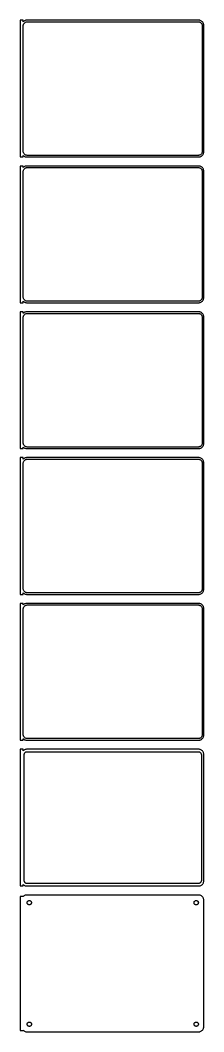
# Model space of a CAD drawing. Header units: metres. Extents: x -92 to 90, y 2093 to 4243.
# Drawn here: x -92 to 90, y 2093 to 3091 of the extents above; entities that cross this region are included whole.
import ezdxf

# ---------------------------------------------------------------- set-up
doc = ezdxf.new("R2010")
doc.units = ezdxf.units.M

msp = doc.modelspace()

# ---------------------------------------------------------------- linework, layer by layer
for p, q in [((-88.5, 3091.49), (-91.5, 3091.49)), ((-91.5, 3091.49), (-91.5, 2956.51)), ((-88.5, 3090.06), (-88.5, 3091.49)), ((-88.1871, 3090.35), (-88.5, 3090.06)), ((-88.4685, 3086.5), (-88.3743, 3086.99)), ((-88.3743, 3086.99), (-88.2191, 3087.47)), ((-88.2191, 3087.47), (-88.0052, 3087.93)), ((-87.6791, 3090.72), (-88.1871, 3090.35)), ((-88.0052, 3087.93), (-87.7361, 3088.35)), ((-87.7361, 3088.35), (-87.4159, 3088.74)), ((-87.1289, 3091.02), (-87.6791, 3090.72)), ((-87.4159, 3088.74), (-87.0497, 3089.08)), ((-86.5451, 3091.26), (-87.1289, 3091.02)), ((-87.0497, 3089.08), (-86.6433, 3089.38)), ((-86.6433, 3089.38), (-86.2031, 3089.62)), ((-85.9369, 3091.41), (-86.5451, 3091.26)), ((-86.2031, 3089.62), (-85.7361, 3089.8)), ((-85.3139, 3091.49), (-85.9369, 3091.41)), ((-85.7361, 3089.8), (-85.2495, 3089.93)), ((85.3139, 3091.49), (-85.3139, 3091.49)), ((-85.2495, 3089.93), (-84.7512, 3089.99)), ((-84.7512, 3089.99), (84.7512, 3089.99)), ((84.7512, 3089.99), (85.2495, 3089.93)), ((85.2495, 3089.93), (85.7361, 3089.8)), ((85.9369, 3091.41), (85.3139, 3091.49)), ((85.7361, 3089.8), (86.2031, 3089.62)), ((86.5451, 3091.26), (85.9369, 3091.41)), ((86.2031, 3089.62), (86.6433, 3089.38)), ((87.1289, 3091.02), (86.5451, 3091.26)), ((86.6433, 3089.38), (87.0497, 3089.08)), ((87.0497, 3089.08), (87.4159, 3088.74)), ((87.6791, 3090.72), (87.1289, 3091.02)), ((87.4159, 3088.74), (87.7361, 3088.35)), ((88.1871, 3090.35), (87.6791, 3090.72)), ((87.7361, 3088.35), (88.0052, 3087.93)), ((88.0052, 3087.93), (88.2191, 3087.47)), ((88.6448, 3089.92), (88.1871, 3090.35)), ((88.2191, 3087.47), (88.3743, 3086.99)), ((88.3743, 3086.99), (88.4685, 3086.5)), ((89.0451, 3089.44), (88.6448, 3089.92)), ((89.3815, 3088.91), (89.0451, 3089.44)), ((89.6489, 3088.34), (89.3815, 3088.91)), ((89.8429, 3087.74), (89.6489, 3088.34)), ((89.9606, 3087.13), (89.8429, 3087.74)), ((90, 3086.5), (89.9606, 3087.13)), ((-88.5, 3086), (-88.4685, 3086.5)), ((-88.5, 2962), (-88.5, 3086)), ((88.4685, 3086.5), (88.5, 3086)), ((88.5, 3086), (88.5, 2962)), ((90, 2961.5), (90, 3086.5)), ((-88.4685, 2961.5), (-88.5, 2962)), ((-88.5, 2957.94), (-88.1871, 2957.65)), ((-88.5, 2956.51), (-88.5, 2957.94)), ((-88.3743, 2961.01), (-88.4685, 2961.5)), ((-88.2191, 2960.53), (-88.3743, 2961.01)), ((-88.0052, 2960.07), (-88.2191, 2960.53)), ((-88.1871, 2957.65), (-87.6791, 2957.28)), ((-87.7361, 2959.65), (-88.0052, 2960.07)), ((-87.4159, 2959.26), (-87.7361, 2959.65)), ((-87.6791, 2957.28), (-87.1289, 2956.98)), ((-87.0497, 2958.92), (-87.4159, 2959.26)), ((-86.6433, 2958.62), (-87.0497, 2958.92)), ((-86.2031, 2958.38), (-86.6433, 2958.62)), ((-85.7361, 2958.2), (-86.2031, 2958.38)), ((-85.2495, 2958.07), (-85.7361, 2958.2)), ((-84.7512, 2958.01), (-85.2495, 2958.07)), ((84.7512, 2958.01), (-84.7512, 2958.01)), ((85.2495, 2958.07), (84.7512, 2958.01)), ((85.7361, 2958.2), (85.2495, 2958.07)), ((86.2031, 2958.38), (85.7361, 2958.2)), ((86.6433, 2958.62), (86.2031, 2958.38)), ((87.0497, 2958.92), (86.6433, 2958.62)), ((87.4159, 2959.26), (87.0497, 2958.92)), ((87.1289, 2956.98), (87.6791, 2957.28)), ((87.7361, 2959.65), (87.4159, 2959.26)), ((87.6791, 2957.28), (88.1871, 2957.65)), ((88.0052, 2960.07), (87.7361, 2959.65)), ((88.2191, 2960.53), (88.0052, 2960.07)), ((88.1871, 2957.65), (88.6448, 2958.08)), ((88.3743, 2961.01), (88.2191, 2960.53)), ((88.4685, 2961.5), (88.3743, 2961.01)), ((88.5, 2962), (88.4685, 2961.5)), ((88.6448, 2958.08), (89.0451, 2958.56)), ((89.0451, 2958.56), (89.3815, 2959.09)), ((89.3815, 2959.09), (89.6489, 2959.66)), ((89.6489, 2959.66), (89.8429, 2960.26)), ((89.8429, 2960.26), (89.9606, 2960.87)), ((89.9606, 2960.87), (90, 2961.5)), ((-91.5, 2956.51), (-88.5, 2956.51)), ((-88.5, 2947.49), (-91.5, 2947.49)), ((-91.5, 2947.49), (-91.5, 2812.51)), ((-88.5, 2946.06), (-88.5, 2947.49)), ((-87.1289, 2947.02), (-87.6791, 2946.72)), ((-87.1289, 2956.98), (-86.5451, 2956.74)), ((-86.5451, 2947.26), (-87.1289, 2947.02)), ((-86.5451, 2956.74), (-85.9369, 2956.59)), ((-85.9369, 2947.41), (-86.5451, 2947.26)), ((-85.9369, 2956.59), (-85.3139, 2956.51)), ((-85.3139, 2947.49), (-85.9369, 2947.41)), ((-85.3139, 2956.51), (85.3139, 2956.51)), ((85.3139, 2947.49), (-85.3139, 2947.49)), ((85.3139, 2956.51), (85.9369, 2956.59)), ((85.9369, 2947.41), (85.3139, 2947.49)), ((85.9369, 2956.59), (86.5451, 2956.74)), ((86.5451, 2947.26), (85.9369, 2947.41)), ((86.5451, 2956.74), (87.1289, 2956.98)), ((87.1289, 2947.02), (86.5451, 2947.26)), ((87.6791, 2946.72), (87.1289, 2947.02)), ((-88.1871, 2946.35), (-88.5, 2946.06)), ((-88.5, 2942), (-88.4685, 2942.5)), ((-88.5, 2818), (-88.5, 2942)), ((-88.4685, 2942.5), (-88.3743, 2942.99)), ((-88.3743, 2942.99), (-88.2191, 2943.47)), ((-88.2191, 2943.47), (-88.0052, 2943.93)), ((-87.6791, 2946.72), (-88.1871, 2946.35)), ((-88.0052, 2943.93), (-87.7361, 2944.35)), ((-87.7361, 2944.35), (-87.4159, 2944.74)), ((-87.4159, 2944.74), (-87.0497, 2945.08)), ((-87.0497, 2945.08), (-86.6433, 2945.38)), ((-86.6433, 2945.38), (-86.2031, 2945.62)), ((-86.2031, 2945.62), (-85.7361, 2945.8)), ((-85.7361, 2945.8), (-85.2495, 2945.93)), ((-85.2495, 2945.93), (-84.7512, 2945.99)), ((-84.7512, 2945.99), (84.7512, 2945.99)), ((84.7512, 2945.99), (85.2495, 2945.93)), ((85.2495, 2945.93), (85.7361, 2945.8)), ((85.7361, 2945.8), (86.2031, 2945.62)), ((86.2031, 2945.62), (86.6433, 2945.38)), ((86.6433, 2945.38), (87.0497, 2945.08)), ((87.0497, 2945.08), (87.4159, 2944.74)), ((87.4159, 2944.74), (87.7361, 2944.35)), ((88.1871, 2946.35), (87.6791, 2946.72)), ((87.7361, 2944.35), (88.0052, 2943.93)), ((88.0052, 2943.93), (88.2191, 2943.47)), ((88.6448, 2945.92), (88.1871, 2946.35)), ((88.2191, 2943.47), (88.3743, 2942.99)), ((88.3743, 2942.99), (88.4685, 2942.5)), ((88.4685, 2942.5), (88.5, 2942)), ((88.5, 2942), (88.5, 2818)), ((89.0451, 2945.44), (88.6448, 2945.92)), ((89.3815, 2944.91), (89.0451, 2945.44)), ((89.6489, 2944.34), (89.3815, 2944.91)), ((89.8429, 2943.74), (89.6489, 2944.34)), ((89.9606, 2943.13), (89.8429, 2943.74)), ((90, 2942.5), (89.9606, 2943.13)), ((90, 2817.5), (90, 2942.5)), ((-88.4685, 2817.5), (-88.5, 2818)), ((-88.3743, 2817.01), (-88.4685, 2817.5)), ((88.4685, 2817.5), (88.3743, 2817.01)), ((88.5, 2818), (88.4685, 2817.5)), ((89.9606, 2816.87), (90, 2817.5)), ((-91.5, 2812.51), (-88.5, 2812.51)), ((-88.5, 2813.94), (-88.1871, 2813.65)), ((-88.5, 2812.51), (-88.5, 2813.94)), ((-88.2191, 2816.53), (-88.3743, 2817.01)), ((-88.0052, 2816.07), (-88.2191, 2816.53)), ((-88.1871, 2813.65), (-87.6791, 2813.28)), ((-87.7361, 2815.65), (-88.0052, 2816.07)), ((-87.4159, 2815.26), (-87.7361, 2815.65)), ((-87.6791, 2813.28), (-87.1289, 2812.98)), ((-87.0497, 2814.92), (-87.4159, 2815.26)), ((-87.1289, 2812.98), (-86.5451, 2812.74)), ((-86.6433, 2814.62), (-87.0497, 2814.92)), ((-86.2031, 2814.38), (-86.6433, 2814.62)), ((-86.5451, 2812.74), (-85.9369, 2812.59)), ((-85.7361, 2814.2), (-86.2031, 2814.38)), ((-85.9369, 2812.59), (-85.3139, 2812.51)), ((-85.2495, 2814.07), (-85.7361, 2814.2)), ((-85.3139, 2812.51), (85.3139, 2812.51)), ((-84.7512, 2814.01), (-85.2495, 2814.07)), ((84.7512, 2814.01), (-84.7512, 2814.01)), ((85.2495, 2814.07), (84.7512, 2814.01)), ((85.7361, 2814.2), (85.2495, 2814.07)), ((85.3139, 2812.51), (85.9369, 2812.59)), ((86.2031, 2814.38), (85.7361, 2814.2)), ((85.9369, 2812.59), (86.5451, 2812.74)), ((86.6433, 2814.62), (86.2031, 2814.38)), ((86.5451, 2812.74), (87.1289, 2812.98)), ((87.0497, 2814.92), (86.6433, 2814.62)), ((87.4159, 2815.26), (87.0497, 2814.92)), ((87.1289, 2812.98), (87.6791, 2813.28)), ((87.7361, 2815.65), (87.4159, 2815.26)), ((87.6791, 2813.28), (88.1871, 2813.65)), ((88.0052, 2816.07), (87.7361, 2815.65)), ((88.2191, 2816.53), (88.0052, 2816.07)), ((88.1871, 2813.65), (88.6448, 2814.08)), ((88.3743, 2817.01), (88.2191, 2816.53)), ((88.6448, 2814.08), (89.0451, 2814.56)), ((89.0451, 2814.56), (89.3815, 2815.09)), ((89.3815, 2815.09), (89.6489, 2815.66)), ((89.6489, 2815.66), (89.8429, 2816.26)), ((89.8429, 2816.26), (89.9606, 2816.87)), ((-88.5, 2803.49), (-91.5, 2803.49)), ((-91.5, 2803.49), (-91.5, 2668.51)), ((-88.5, 2802.06), (-88.5, 2803.49)), ((-88.1871, 2802.35), (-88.5, 2802.06)), ((-88.5, 2798), (-88.4685, 2798.5)), ((-88.5, 2674), (-88.5, 2798)), ((-88.4685, 2798.5), (-88.3743, 2798.99)), ((-88.3743, 2798.99), (-88.2191, 2799.47)), ((-88.2191, 2799.47), (-88.0052, 2799.93)), ((-87.6791, 2802.72), (-88.1871, 2802.35)), ((-88.0052, 2799.93), (-87.7361, 2800.35)), ((-87.7361, 2800.35), (-87.4159, 2800.74)), ((-87.1289, 2803.02), (-87.6791, 2802.72)), ((-87.4159, 2800.74), (-87.0497, 2801.08)), ((-86.5451, 2803.26), (-87.1289, 2803.02)), ((-87.0497, 2801.08), (-86.6433, 2801.38)), ((-86.6433, 2801.38), (-86.2031, 2801.62)), ((-85.9369, 2803.41), (-86.5451, 2803.26)), ((-86.2031, 2801.62), (-85.7361, 2801.8)), ((-85.3139, 2803.49), (-85.9369, 2803.41)), ((-85.7361, 2801.8), (-85.2495, 2801.93)), ((85.3139, 2803.49), (-85.3139, 2803.49)), ((-85.2495, 2801.93), (-84.7512, 2801.99)), ((-84.7512, 2801.99), (84.7512, 2801.99)), ((84.7512, 2801.99), (85.2495, 2801.93)), ((85.2495, 2801.93), (85.7361, 2801.8)), ((85.9369, 2803.41), (85.3139, 2803.49)), ((85.7361, 2801.8), (86.2031, 2801.62)), ((86.5451, 2803.26), (85.9369, 2803.41)), ((86.2031, 2801.62), (86.6433, 2801.38)), ((87.1289, 2803.02), (86.5451, 2803.26)), ((86.6433, 2801.38), (87.0497, 2801.08)), ((87.0497, 2801.08), (87.4159, 2800.74)), ((87.6791, 2802.72), (87.1289, 2803.02)), ((87.4159, 2800.74), (87.7361, 2800.35)), ((88.1871, 2802.35), (87.6791, 2802.72)), ((87.7361, 2800.35), (88.0052, 2799.93)), ((88.0052, 2799.93), (88.2191, 2799.47)), ((88.6448, 2801.92), (88.1871, 2802.35)), ((88.2191, 2799.47), (88.3743, 2798.99)), ((88.3743, 2798.99), (88.4685, 2798.5)), ((88.4685, 2798.5), (88.5, 2798)), ((88.5, 2798), (88.5, 2674)), ((89.0451, 2801.44), (88.6448, 2801.92)), ((89.3815, 2800.91), (89.0451, 2801.44)), ((89.6489, 2800.34), (89.3815, 2800.91)), ((89.8429, 2799.74), (89.6489, 2800.34)), ((89.9606, 2799.13), (89.8429, 2799.74)), ((90, 2798.5), (89.9606, 2799.13)), ((90, 2673.5), (90, 2798.5)), ((-91.5, 2668.51), (-88.5, 2668.51)), ((-88.4685, 2673.5), (-88.5, 2674)), ((-88.5, 2669.94), (-88.1871, 2669.65)), ((-88.5, 2668.51), (-88.5, 2669.94)), ((-88.3743, 2673.01), (-88.4685, 2673.5)), ((-88.2191, 2672.53), (-88.3743, 2673.01)), ((-88.0052, 2672.07), (-88.2191, 2672.53)), ((-88.1871, 2669.65), (-87.6791, 2669.28)), ((-87.7361, 2671.65), (-88.0052, 2672.07)), ((-87.4159, 2671.26), (-87.7361, 2671.65)), ((-87.6791, 2669.28), (-87.1289, 2668.98)), ((-87.0497, 2670.92), (-87.4159, 2671.26)), ((-87.1289, 2668.98), (-86.5451, 2668.74)), ((-86.6433, 2670.62), (-87.0497, 2670.92)), ((-86.2031, 2670.38), (-86.6433, 2670.62)), ((-86.5451, 2668.74), (-85.9369, 2668.59)), ((-85.7361, 2670.2), (-86.2031, 2670.38)), ((-85.9369, 2668.59), (-85.3139, 2668.51)), ((-85.2495, 2670.07), (-85.7361, 2670.2)), ((-85.3139, 2668.51), (85.3139, 2668.51)), ((-84.7512, 2670.01), (-85.2495, 2670.07)), ((84.7512, 2670.01), (-84.7512, 2670.01)), ((85.2495, 2670.07), (84.7512, 2670.01)), ((85.7361, 2670.2), (85.2495, 2670.07)), ((85.3139, 2668.51), (85.9369, 2668.59)), ((86.2031, 2670.38), (85.7361, 2670.2)), ((85.9369, 2668.59), (86.5451, 2668.74)), ((86.6433, 2670.62), (86.2031, 2670.38)), ((86.5451, 2668.74), (87.1289, 2668.98)), ((87.0497, 2670.92), (86.6433, 2670.62)), ((87.4159, 2671.26), (87.0497, 2670.92)), ((87.1289, 2668.98), (87.6791, 2669.28)), ((87.7361, 2671.65), (87.4159, 2671.26)), ((87.6791, 2669.28), (88.1871, 2669.65)), ((88.0052, 2672.07), (87.7361, 2671.65)), ((88.2191, 2672.53), (88.0052, 2672.07)), ((88.1871, 2669.65), (88.6448, 2670.08)), ((88.3743, 2673.01), (88.2191, 2672.53)), ((88.4685, 2673.5), (88.3743, 2673.01)), ((88.5, 2674), (88.4685, 2673.5)), ((88.6448, 2670.08), (89.0451, 2670.56)), ((89.0451, 2670.56), (89.3815, 2671.09)), ((89.3815, 2671.09), (89.6489, 2671.66)), ((89.6489, 2671.66), (89.8429, 2672.26)), ((89.8429, 2672.26), (89.9606, 2672.87)), ((89.9606, 2672.87), (90, 2673.5)), ((-88.5, 2659.49), (-91.5, 2659.49)), ((-91.5, 2659.49), (-91.5, 2524.51)), ((-88.5, 2658.06), (-88.5, 2659.49)), ((-88.1871, 2658.35), (-88.5, 2658.06)), ((-87.6791, 2658.72), (-88.1871, 2658.35)), ((-87.1289, 2659.02), (-87.6791, 2658.72)), ((-86.5451, 2659.26), (-87.1289, 2659.02)), ((-87.0497, 2657.08), (-86.6433, 2657.38)), ((-86.6433, 2657.38), (-86.2031, 2657.62)), ((-85.9369, 2659.41), (-86.5451, 2659.26)), ((-86.2031, 2657.62), (-85.7361, 2657.8)), ((-85.3139, 2659.49), (-85.9369, 2659.41)), ((-85.7361, 2657.8), (-85.2495, 2657.93)), ((85.3139, 2659.49), (-85.3139, 2659.49)), ((-85.2495, 2657.93), (-84.7512, 2657.99)), ((-84.7512, 2657.99), (84.7512, 2657.99)), ((84.7512, 2657.99), (85.2495, 2657.93)), ((85.2495, 2657.93), (85.7361, 2657.8)), ((85.9369, 2659.41), (85.3139, 2659.49)), ((85.7361, 2657.8), (86.2031, 2657.62)), ((86.5451, 2659.26), (85.9369, 2659.41)), ((86.2031, 2657.62), (86.6433, 2657.38)), ((87.1289, 2659.02), (86.5451, 2659.26)), ((86.6433, 2657.38), (87.0497, 2657.08)), ((87.6791, 2658.72), (87.1289, 2659.02)), ((88.1871, 2658.35), (87.6791, 2658.72)), ((88.6448, 2657.92), (88.1871, 2658.35)), ((89.0451, 2657.44), (88.6448, 2657.92)), ((89.3815, 2656.91), (89.0451, 2657.44)), ((-88.5, 2654), (-88.4685, 2654.5)), ((-88.5, 2530), (-88.5, 2654)), ((-88.4685, 2654.5), (-88.3743, 2654.99)), ((-88.3743, 2654.99), (-88.2191, 2655.47)), ((-88.2191, 2655.47), (-88.0052, 2655.93)), ((-88.0052, 2655.93), (-87.7361, 2656.35)), ((-87.7361, 2656.35), (-87.4159, 2656.74)), ((-87.4159, 2656.74), (-87.0497, 2657.08)), ((87.0497, 2657.08), (87.4159, 2656.74)), ((87.4159, 2656.74), (87.7361, 2656.35)), ((87.7361, 2656.35), (88.0052, 2655.93)), ((88.0052, 2655.93), (88.2191, 2655.47)), ((88.2191, 2655.47), (88.3743, 2654.99)), ((88.3743, 2654.99), (88.4685, 2654.5)), ((88.4685, 2654.5), (88.5, 2654)), ((88.5, 2654), (88.5, 2530)), ((89.6489, 2656.34), (89.3815, 2656.91)), ((89.8429, 2655.74), (89.6489, 2656.34)), ((89.9606, 2655.13), (89.8429, 2655.74)), ((90, 2654.5), (89.9606, 2655.13)), ((90, 2529.5), (90, 2654.5)), ((-88.4685, 2529.5), (-88.5, 2530)), ((-88.3743, 2529.01), (-88.4685, 2529.5)), ((-88.2191, 2528.53), (-88.3743, 2529.01)), ((-88.0052, 2528.07), (-88.2191, 2528.53)), ((-87.7361, 2527.65), (-88.0052, 2528.07)), ((-87.4159, 2527.26), (-87.7361, 2527.65)), ((87.7361, 2527.65), (87.4159, 2527.26)), ((88.0052, 2528.07), (87.7361, 2527.65)), ((88.2191, 2528.53), (88.0052, 2528.07)), ((88.3743, 2529.01), (88.2191, 2528.53)), ((88.4685, 2529.5), (88.3743, 2529.01)), ((88.5, 2530), (88.4685, 2529.5)), ((89.3815, 2527.09), (89.6489, 2527.66)), ((89.6489, 2527.66), (89.8429, 2528.26)), ((89.8429, 2528.26), (89.9606, 2528.87)), ((89.9606, 2528.87), (90, 2529.5)), ((-91.5, 2524.51), (-88.5, 2524.51)), ((-88.5, 2525.94), (-88.1871, 2525.65)), ((-88.5, 2524.51), (-88.5, 2525.94)), ((-88.1871, 2525.65), (-87.6791, 2525.28)), ((-87.6791, 2525.28), (-87.1289, 2524.98)), ((-87.0497, 2526.92), (-87.4159, 2527.26)), ((-87.1289, 2524.98), (-86.5451, 2524.74)), ((-86.6433, 2526.62), (-87.0497, 2526.92)), ((-86.2031, 2526.38), (-86.6433, 2526.62)), ((-86.5451, 2524.74), (-85.9369, 2524.59)), ((-85.7361, 2526.2), (-86.2031, 2526.38)), ((-85.9369, 2524.59), (-85.3139, 2524.51)), ((-85.2495, 2526.07), (-85.7361, 2526.2)), ((-85.3139, 2524.51), (85.3139, 2524.51)), ((-84.7512, 2526.01), (-85.2495, 2526.07)), ((84.7512, 2526.01), (-84.7512, 2526.01)), ((85.2495, 2526.07), (84.7512, 2526.01)), ((85.7361, 2526.2), (85.2495, 2526.07)), ((85.3139, 2524.51), (85.9369, 2524.59)), ((86.2031, 2526.38), (85.7361, 2526.2)), ((85.9369, 2524.59), (86.5451, 2524.74)), ((86.6433, 2526.62), (86.2031, 2526.38)), ((86.5451, 2524.74), (87.1289, 2524.98)), ((87.0497, 2526.92), (86.6433, 2526.62)), ((87.4159, 2527.26), (87.0497, 2526.92)), ((87.1289, 2524.98), (87.6791, 2525.28)), ((87.6791, 2525.28), (88.1871, 2525.65)), ((88.1871, 2525.65), (88.6448, 2526.08)), ((88.6448, 2526.08), (89.0451, 2526.56)), ((89.0451, 2526.56), (89.3815, 2527.09)), ((-88.5, 2515.49), (-91.5, 2515.49)), ((-91.5, 2515.49), (-91.5, 2380.51)), ((-88.5, 2514.06), (-88.5, 2515.49)), ((-88.1871, 2514.35), (-88.5, 2514.06)), ((-88.5, 2510), (-88.4685, 2510.5)), ((-88.5, 2386), (-88.5, 2510)), ((-88.4685, 2510.5), (-88.3743, 2510.99)), ((-88.3743, 2510.99), (-88.2191, 2511.47)), ((-88.2191, 2511.47), (-88.0052, 2511.93)), ((-87.6791, 2514.72), (-88.1871, 2514.35)), ((-88.0052, 2511.93), (-87.7361, 2512.35)), ((-87.7361, 2512.35), (-87.4159, 2512.74)), ((-87.1289, 2515.02), (-87.6791, 2514.72)), ((-87.4159, 2512.74), (-87.0497, 2513.08)), ((-86.5451, 2515.26), (-87.1289, 2515.02)), ((-87.0497, 2513.08), (-86.6433, 2513.38)), ((-86.6433, 2513.38), (-86.2031, 2513.62)), ((-85.9369, 2515.41), (-86.5451, 2515.26)), ((-86.2031, 2513.62), (-85.7361, 2513.8)), ((-85.3139, 2515.49), (-85.9369, 2515.41)), ((-85.7361, 2513.8), (-85.2495, 2513.93)), ((85.3139, 2515.49), (-85.3139, 2515.49)), ((-85.2495, 2513.93), (-84.7512, 2513.99)), ((-84.7512, 2513.99), (84.7512, 2513.99)), ((84.7512, 2513.99), (85.2495, 2513.93)), ((85.2495, 2513.93), (85.7361, 2513.8)), ((85.9369, 2515.41), (85.3139, 2515.49)), ((85.7361, 2513.8), (86.2031, 2513.62)), ((86.5451, 2515.26), (85.9369, 2515.41)), ((86.2031, 2513.62), (86.6433, 2513.38)), ((87.1289, 2515.02), (86.5451, 2515.26)), ((86.6433, 2513.38), (87.0497, 2513.08)), ((87.0497, 2513.08), (87.4159, 2512.74)), ((87.6791, 2514.72), (87.1289, 2515.02)), ((87.4159, 2512.74), (87.7361, 2512.35)), ((88.1871, 2514.35), (87.6791, 2514.72)), ((87.7361, 2512.35), (88.0052, 2511.93)), ((88.0052, 2511.93), (88.2191, 2511.47)), ((88.6448, 2513.92), (88.1871, 2514.35)), ((88.2191, 2511.47), (88.3743, 2510.99)), ((88.3743, 2510.99), (88.4685, 2510.5)), ((88.4685, 2510.5), (88.5, 2510)), ((88.5, 2510), (88.5, 2386)), ((89.0451, 2513.44), (88.6448, 2513.92)), ((89.3815, 2512.91), (89.0451, 2513.44)), ((89.6489, 2512.34), (89.3815, 2512.91)), ((89.8429, 2511.74), (89.6489, 2512.34)), ((89.9606, 2511.13), (89.8429, 2511.74)), ((90, 2510.5), (89.9606, 2511.13)), ((90, 2385.5), (90, 2510.5)), ((-91.5, 2380.51), (-88.5, 2380.51)), ((-88.4685, 2385.5), (-88.5, 2386)), ((-88.5, 2381.94), (-88.1871, 2381.65)), ((-88.5, 2380.51), (-88.5, 2381.94)), ((-88.3743, 2385.01), (-88.4685, 2385.5)), ((-88.2191, 2384.53), (-88.3743, 2385.01)), ((-88.0052, 2384.07), (-88.2191, 2384.53)), ((-88.1871, 2381.65), (-87.6791, 2381.28)), ((-87.7361, 2383.65), (-88.0052, 2384.07)), ((-87.4159, 2383.26), (-87.7361, 2383.65)), ((-87.6791, 2381.28), (-87.1289, 2380.98)), ((-87.0497, 2382.92), (-87.4159, 2383.26)), ((-87.1289, 2380.98), (-86.5451, 2380.74)), ((-86.6433, 2382.62), (-87.0497, 2382.92)), ((-86.2031, 2382.38), (-86.6433, 2382.62)), ((-86.5451, 2380.74), (-85.9369, 2380.59)), ((-85.7361, 2382.2), (-86.2031, 2382.38)), ((-85.9369, 2380.59), (-85.3139, 2380.51)), ((-85.2495, 2382.07), (-85.7361, 2382.2)), ((-85.3139, 2380.51), (85.3139, 2380.51)), ((-84.7512, 2382.01), (-85.2495, 2382.07)), ((84.7512, 2382.01), (-84.7512, 2382.01)), ((85.2495, 2382.07), (84.7512, 2382.01)), ((85.7361, 2382.2), (85.2495, 2382.07)), ((85.3139, 2380.51), (85.9369, 2380.59)), ((86.2031, 2382.38), (85.7361, 2382.2)), ((85.9369, 2380.59), (86.5451, 2380.74)), ((86.6433, 2382.62), (86.2031, 2382.38)), ((86.5451, 2380.74), (87.1289, 2380.98)), ((87.0497, 2382.92), (86.6433, 2382.62)), ((87.4159, 2383.26), (87.0497, 2382.92)), ((87.1289, 2380.98), (87.6791, 2381.28)), ((87.7361, 2383.65), (87.4159, 2383.26)), ((87.6791, 2381.28), (88.1871, 2381.65)), ((88.0052, 2384.07), (87.7361, 2383.65)), ((88.2191, 2384.53), (88.0052, 2384.07)), ((88.1871, 2381.65), (88.6448, 2382.08)), ((88.3743, 2385.01), (88.2191, 2384.53)), ((88.4685, 2385.5), (88.3743, 2385.01)), ((88.5, 2386), (88.4685, 2385.5)), ((88.6448, 2382.08), (89.0451, 2382.56)), ((89.0451, 2382.56), (89.3815, 2383.09)), ((89.3815, 2383.09), (89.6489, 2383.66)), ((89.6489, 2383.66), (89.8429, 2384.26)), ((89.8429, 2384.26), (89.9606, 2384.87)), ((89.9606, 2384.87), (90, 2385.5)), ((-88.5, 2371.48), (-91.5, 2371.48)), ((-91.5, 2371.48), (-91.5, 2236.52)), ((-88.5, 2370.06), (-88.5, 2371.48)), ((-88.1871, 2370.35), (-88.5, 2370.06)), ((-87.6791, 2370.72), (-88.1871, 2370.35)), ((-87.1289, 2371.02), (-87.6791, 2370.72)), ((-87.2279, 2367.5), (-87.0184, 2367.83)), ((-86.5451, 2371.26), (-87.1289, 2371.02)), ((-87.0184, 2367.83), (-86.7692, 2368.13)), ((-86.7692, 2368.13), (-86.4843, 2368.4)), ((-85.9369, 2371.41), (-86.5451, 2371.26)), ((-86.4843, 2368.4), (-86.168, 2368.63)), ((-86.168, 2368.63), (-85.8254, 2368.82)), ((-85.3139, 2371.49), (-85.9369, 2371.41)), ((-85.8254, 2368.82), (-85.4619, 2368.96)), ((-85.4619, 2368.96), (-85.0833, 2369.06)), ((85.3139, 2371.49), (-85.3139, 2371.49)), ((-85.0833, 2369.06), (-84.6955, 2369.11)), ((-84.6955, 2369.11), (84.6955, 2369.11)), ((84.6955, 2369.11), (85.0833, 2369.06)), ((85.0833, 2369.06), (85.4619, 2368.96)), ((85.9369, 2371.41), (85.3139, 2371.49)), ((85.4619, 2368.96), (85.8254, 2368.82)), ((85.8254, 2368.82), (86.168, 2368.63)), ((86.5451, 2371.26), (85.9369, 2371.41)), ((86.168, 2368.63), (86.4843, 2368.4)), ((86.4843, 2368.4), (86.7692, 2368.13)), ((87.1289, 2371.02), (86.5451, 2371.26)), ((86.7692, 2368.13), (87.0184, 2367.83)), ((87.0184, 2367.83), (87.2279, 2367.5)), ((87.6791, 2370.72), (87.1289, 2371.02)), ((88.1871, 2370.35), (87.6791, 2370.72)), ((88.6448, 2369.92), (88.1871, 2370.35)), ((89.0451, 2369.44), (88.6448, 2369.92)), ((89.3815, 2368.91), (89.0451, 2369.44)), ((89.6489, 2368.34), (89.3815, 2368.91)), ((89.8429, 2367.74), (89.6489, 2368.34)), ((89.9606, 2367.13), (89.8429, 2367.74)), ((-87.6129, 2366), (-87.5884, 2366.39)), ((-87.6129, 2242), (-87.6129, 2366)), ((-87.5884, 2366.39), (-87.5151, 2366.77)), ((-87.5151, 2366.77), (-87.3943, 2367.15)), ((-87.3943, 2367.15), (-87.2279, 2367.5)), ((87.2279, 2367.5), (87.3943, 2367.15)), ((87.3943, 2367.15), (87.5151, 2366.77)), ((87.5151, 2366.77), (87.5884, 2366.39)), ((87.5884, 2366.39), (87.6129, 2366)), ((87.6129, 2366), (87.6129, 2242)), ((90, 2366.5), (89.9606, 2367.13)), ((90, 2241.5), (90, 2366.5)), ((-88.5, 2236.52), (-88.5, 2237.94)), ((-88.5, 2237.94), (-88.1871, 2237.65)), ((-87.5884, 2241.61), (-87.6129, 2242)), ((-87.5151, 2241.23), (-87.5884, 2241.61)), ((-87.3943, 2240.85), (-87.5151, 2241.23)), ((-87.2279, 2240.5), (-87.3943, 2240.85)), ((-87.0184, 2240.17), (-87.2279, 2240.5)), ((-86.7692, 2239.87), (-87.0184, 2240.17)), ((-86.4843, 2239.6), (-86.7692, 2239.87)), ((-86.168, 2239.37), (-86.4843, 2239.6)), ((-85.8254, 2239.18), (-86.168, 2239.37)), ((-85.4619, 2239.04), (-85.8254, 2239.18)), ((-85.0833, 2238.94), (-85.4619, 2239.04)), ((-84.6955, 2238.89), (-85.0833, 2238.94)), ((84.6955, 2238.89), (-84.6955, 2238.89)), ((85.0833, 2238.94), (84.6955, 2238.89)), ((85.4619, 2239.04), (85.0833, 2238.94)), ((85.8254, 2239.18), (85.4619, 2239.04)), ((86.168, 2239.37), (85.8254, 2239.18)), ((86.4843, 2239.6), (86.168, 2239.37)), ((86.7692, 2239.87), (86.4843, 2239.6)), ((87.0184, 2240.17), (86.7692, 2239.87)), ((87.2279, 2240.5), (87.0184, 2240.17)), ((87.3943, 2240.85), (87.2279, 2240.5)), ((87.5151, 2241.23), (87.3943, 2240.85)), ((87.5884, 2241.61), (87.5151, 2241.23)), ((87.6129, 2242), (87.5884, 2241.61)), ((88.1871, 2237.65), (88.6448, 2238.08)), ((88.6448, 2238.08), (89.0451, 2238.56)), ((89.0451, 2238.56), (89.3815, 2239.09)), ((89.3815, 2239.09), (89.6489, 2239.66)), ((89.6489, 2239.66), (89.8429, 2240.26)), ((89.8429, 2240.26), (89.9606, 2240.87)), ((89.9606, 2240.87), (90, 2241.5)), ((-91.5, 2236.52), (-88.5, 2236.52)), ((-88.1871, 2237.65), (-87.6791, 2237.28)), ((-87.6791, 2237.28), (-87.1289, 2236.98)), ((-87.1289, 2236.98), (-86.5451, 2236.74)), ((-86.5451, 2236.74), (-85.9369, 2236.59)), ((-85.9369, 2236.59), (-85.3139, 2236.51)), ((-85.3139, 2236.51), (85.3139, 2236.51)), ((85.3139, 2236.51), (85.9369, 2236.59)), ((85.9369, 2236.59), (86.5451, 2236.74)), ((86.5451, 2236.74), (87.1289, 2236.98)), ((87.1289, 2236.98), (87.6791, 2237.28)), ((87.6791, 2237.28), (88.1871, 2237.65)), ((-88.5, 2226.15), (-91.5, 2226.15)), ((-91.5, 2226.15), (-91.5, 2093.85)), ((-88.1871, 2226.35), (-88.5, 2226.06)), ((-88.5, 2226.06), (-88.5, 2226.15)), ((-87.6791, 2226.72), (-88.1871, 2226.35)), ((-87.1289, 2227.02), (-87.6791, 2226.72)), ((-86.5451, 2227.26), (-87.1289, 2227.02)), ((-85.9369, 2227.41), (-86.5451, 2227.26)), ((-85.3139, 2227.49), (-85.9369, 2227.41)), ((85.3139, 2227.49), (-85.3139, 2227.49)), ((-84.6353, 2220), (-84.6185, 2220.27)), ((-84.6185, 2219.73), (-84.6353, 2220)), ((-84.6185, 2220.27), (-84.5682, 2220.53)), ((-84.5682, 2219.47), (-84.6185, 2219.73)), ((-84.5682, 2220.53), (-84.4853, 2220.79)), ((-84.4853, 2219.21), (-84.5682, 2219.47)), ((-84.4853, 2220.79), (-84.3712, 2221.03)), ((-84.3712, 2218.97), (-84.4853, 2219.21)), ((-84.3712, 2221.03), (-84.2275, 2221.26)), ((-84.2275, 2218.74), (-84.3712, 2218.97)), ((-84.2275, 2221.26), (-84.0566, 2221.46)), ((-84.0566, 2218.54), (-84.2275, 2218.74)), ((-84.0566, 2221.46), (-83.8611, 2221.65)), ((-83.8611, 2218.35), (-84.0566, 2218.54)), ((-83.8611, 2221.65), (-83.6441, 2221.8)), ((-83.6441, 2218.2), (-83.8611, 2218.35)), ((-83.6441, 2221.8), (-83.4092, 2221.93)), ((-83.4092, 2218.07), (-83.6441, 2218.2)), ((-83.4092, 2221.93), (-83.1598, 2222.03)), ((-83.1598, 2217.97), (-83.4092, 2218.07)), ((-83.1598, 2222.03), (-82.9001, 2222.1)), ((-82.9001, 2217.9), (-83.1598, 2217.97)), ((-82.9001, 2222.1), (-82.6341, 2222.13)), ((-82.6341, 2217.87), (-82.9001, 2217.9)), ((-82.6341, 2222.13), (-82.3659, 2222.13)), ((-82.3659, 2217.87), (-82.6341, 2217.87)), ((-82.3659, 2222.13), (-82.0999, 2222.1)), ((-82.0999, 2217.9), (-82.3659, 2217.87)), ((-82.0999, 2222.1), (-81.8401, 2222.03)), ((-81.8401, 2217.97), (-82.0999, 2217.9)), ((-81.8401, 2222.03), (-81.5908, 2221.93)), ((-81.5908, 2218.07), (-81.8401, 2217.97)), ((-81.5908, 2221.93), (-81.3559, 2221.8)), ((-81.3559, 2218.2), (-81.5908, 2218.07)), ((-81.3559, 2221.8), (-81.1389, 2221.65)), ((-81.1389, 2218.35), (-81.3559, 2218.2)), ((-81.1389, 2221.65), (-80.9434, 2221.46)), ((-80.9434, 2218.54), (-81.1389, 2218.35)), ((-80.9434, 2221.46), (-80.7725, 2221.26)), ((-80.7725, 2218.74), (-80.9434, 2218.54)), ((-80.7725, 2221.26), (-80.6288, 2221.03)), ((-80.6288, 2218.97), (-80.7725, 2218.74)), ((-80.6288, 2221.03), (-80.5146, 2220.79)), ((-80.5146, 2219.21), (-80.6288, 2218.97)), ((-80.5146, 2220.79), (-80.4318, 2220.53)), ((-80.4318, 2219.47), (-80.5146, 2219.21)), ((-80.4318, 2220.53), (-80.3815, 2220.27)), ((-80.3815, 2219.73), (-80.4318, 2219.47)), ((-80.3815, 2220.27), (-80.3647, 2220)), ((-80.3647, 2220), (-80.3815, 2219.73)), ((80.3647, 2220), (80.3815, 2220.27)), ((80.3815, 2219.73), (80.3647, 2220)), ((80.3815, 2220.27), (80.4318, 2220.53)), ((80.4318, 2219.47), (80.3815, 2219.73)), ((80.4318, 2220.53), (80.5146, 2220.79)), ((80.5146, 2219.21), (80.4318, 2219.47)), ((80.5146, 2220.79), (80.6288, 2221.03)), ((80.6288, 2218.97), (80.5146, 2219.21)), ((80.6288, 2221.03), (80.7725, 2221.26)), ((80.7725, 2218.74), (80.6288, 2218.97)), ((80.7725, 2221.26), (80.9434, 2221.46)), ((80.9434, 2218.54), (80.7725, 2218.74)), ((80.9434, 2221.46), (81.1389, 2221.65)), ((81.1389, 2218.35), (80.9434, 2218.54)), ((81.1389, 2221.65), (81.3559, 2221.8)), ((81.3559, 2218.2), (81.1389, 2218.35)), ((81.3559, 2221.8), (81.5908, 2221.93)), ((81.5908, 2218.07), (81.3559, 2218.2)), ((81.5908, 2221.93), (81.8401, 2222.03)), ((81.8401, 2217.97), (81.5908, 2218.07)), ((81.8401, 2222.03), (82.0999, 2222.1)), ((82.0999, 2217.9), (81.8401, 2217.97)), ((82.0999, 2222.1), (82.3659, 2222.13)), ((82.3659, 2217.87), (82.0999, 2217.9)), ((82.3659, 2222.13), (82.6341, 2222.13)), ((82.6341, 2217.87), (82.3659, 2217.87)), ((82.6341, 2222.13), (82.9001, 2222.1)), ((82.9001, 2217.9), (82.6341, 2217.87)), ((82.9001, 2222.1), (83.1598, 2222.03)), ((83.1598, 2217.97), (82.9001, 2217.9)), ((83.1598, 2222.03), (83.4092, 2221.93)), ((83.4092, 2218.07), (83.1598, 2217.97)), ((83.4092, 2221.93), (83.6441, 2221.8)), ((83.6441, 2218.2), (83.4092, 2218.07)), ((83.6441, 2221.8), (83.8611, 2221.65)), ((83.8611, 2218.35), (83.6441, 2218.2)), ((83.8611, 2221.65), (84.0566, 2221.46)), ((84.0566, 2218.54), (83.8611, 2218.35)), ((84.0566, 2221.46), (84.2275, 2221.26)), ((84.2275, 2218.74), (84.0566, 2218.54)), ((84.2275, 2221.26), (84.3712, 2221.03)), ((84.3712, 2218.97), (84.2275, 2218.74)), ((84.3712, 2221.03), (84.4853, 2220.79)), ((84.4853, 2219.21), (84.3712, 2218.97)), ((84.4853, 2220.79), (84.5682, 2220.53)), ((84.5682, 2219.47), (84.4853, 2219.21)), ((84.5682, 2220.53), (84.6185, 2220.27)), ((84.6185, 2219.73), (84.5682, 2219.47)), ((84.6185, 2220.27), (84.6353, 2220)), ((84.6353, 2220), (84.6185, 2219.73)), ((85.9369, 2227.41), (85.3139, 2227.49)), ((86.5451, 2227.26), (85.9369, 2227.41)), ((87.1289, 2227.02), (86.5451, 2227.26)), ((87.6791, 2226.72), (87.1289, 2227.02)), ((88.1871, 2226.35), (87.6791, 2226.72)), ((88.6448, 2225.92), (88.1871, 2226.35)), ((89.0451, 2225.44), (88.6448, 2225.92)), ((89.3815, 2224.91), (89.0451, 2225.44)), ((89.6489, 2224.34), (89.3815, 2224.91)), ((89.8429, 2223.74), (89.6489, 2224.34)), ((89.9606, 2223.13), (89.8429, 2223.74)), ((90, 2222.5), (89.9606, 2223.13)), ((90, 2097.5), (90, 2222.5)), ((-84.6353, 2100), (-84.6185, 2100.27)), ((-84.6185, 2099.73), (-84.6353, 2100)), ((-84.6185, 2100.27), (-84.5682, 2100.53)), ((-84.5682, 2099.47), (-84.6185, 2099.73)), ((-84.5682, 2100.53), (-84.4853, 2100.79)), ((-84.4853, 2099.21), (-84.5682, 2099.47)), ((-84.4853, 2100.79), (-84.3712, 2101.03)), ((-84.3712, 2098.97), (-84.4853, 2099.21)), ((-84.3712, 2101.03), (-84.2275, 2101.26)), ((-84.2275, 2098.74), (-84.3712, 2098.97)), ((-84.2275, 2101.26), (-84.0566, 2101.46)), ((-84.0566, 2098.54), (-84.2275, 2098.74)), ((-84.0566, 2101.46), (-83.8611, 2101.65)), ((-83.8611, 2098.35), (-84.0566, 2098.54)), ((-83.8611, 2101.65), (-83.6441, 2101.8)), ((-83.6441, 2098.2), (-83.8611, 2098.35)), ((-83.6441, 2101.8), (-83.4092, 2101.93)), ((-83.4092, 2098.07), (-83.6441, 2098.2)), ((-83.4092, 2101.93), (-83.1598, 2102.03)), ((-83.1598, 2097.97), (-83.4092, 2098.07)), ((-83.1598, 2102.03), (-82.9001, 2102.1)), ((-82.9001, 2097.9), (-83.1598, 2097.97)), ((-82.9001, 2102.1), (-82.6341, 2102.13)), ((-82.6341, 2097.87), (-82.9001, 2097.9)), ((-82.6341, 2102.13), (-82.3659, 2102.13)), ((-82.3659, 2097.87), (-82.6341, 2097.87)), ((-82.3659, 2102.13), (-82.0999, 2102.1)), ((-82.0999, 2097.9), (-82.3659, 2097.87)), ((-82.0999, 2102.1), (-81.8401, 2102.03)), ((-81.8401, 2097.97), (-82.0999, 2097.9)), ((-81.8401, 2102.03), (-81.5908, 2101.93)), ((-81.5908, 2098.07), (-81.8401, 2097.97)), ((-81.5908, 2101.93), (-81.3559, 2101.8)), ((-81.3559, 2098.2), (-81.5908, 2098.07)), ((-81.3559, 2101.8), (-81.1389, 2101.65)), ((-81.1389, 2098.35), (-81.3559, 2098.2)), ((-81.1389, 2101.65), (-80.9434, 2101.46)), ((-80.9434, 2098.54), (-81.1389, 2098.35)), ((-80.9434, 2101.46), (-80.7725, 2101.26)), ((-80.7725, 2098.74), (-80.9434, 2098.54)), ((-80.7725, 2101.26), (-80.6288, 2101.03)), ((-80.6288, 2098.97), (-80.7725, 2098.74)), ((-80.6288, 2101.03), (-80.5146, 2100.79)), ((-80.5146, 2099.21), (-80.6288, 2098.97)), ((-80.5146, 2100.79), (-80.4318, 2100.53)), ((-80.4318, 2099.47), (-80.5146, 2099.21)), ((-80.4318, 2100.53), (-80.3815, 2100.27)), ((-80.3815, 2099.73), (-80.4318, 2099.47)), ((-80.3815, 2100.27), (-80.3647, 2100)), ((-80.3647, 2100), (-80.3815, 2099.73)), ((80.3647, 2100), (80.3815, 2100.27)), ((80.3815, 2099.73), (80.3647, 2100)), ((80.3815, 2100.27), (80.4318, 2100.53)), ((80.4318, 2099.47), (80.3815, 2099.73)), ((80.4318, 2100.53), (80.5146, 2100.79)), ((80.5146, 2099.21), (80.4318, 2099.47)), ((80.5146, 2100.79), (80.6288, 2101.03)), ((80.6288, 2098.97), (80.5146, 2099.21)), ((80.6288, 2101.03), (80.7725, 2101.26)), ((80.7725, 2098.74), (80.6288, 2098.97)), ((80.7725, 2101.26), (80.9434, 2101.46)), ((80.9434, 2098.54), (80.7725, 2098.74)), ((80.9434, 2101.46), (81.1389, 2101.65)), ((81.1389, 2098.35), (80.9434, 2098.54)), ((81.1389, 2101.65), (81.3559, 2101.8)), ((81.3559, 2098.2), (81.1389, 2098.35)), ((81.3559, 2101.8), (81.5908, 2101.93)), ((81.5908, 2098.07), (81.3559, 2098.2)), ((81.5908, 2101.93), (81.8401, 2102.03)), ((81.8401, 2097.97), (81.5908, 2098.07)), ((81.8401, 2102.03), (82.0999, 2102.1)), ((82.0999, 2097.9), (81.8401, 2097.97)), ((82.0999, 2102.1), (82.3659, 2102.13)), ((82.3659, 2097.87), (82.0999, 2097.9)), ((82.3659, 2102.13), (82.6341, 2102.13)), ((82.6341, 2097.87), (82.3659, 2097.87)), ((82.6341, 2102.13), (82.9001, 2102.1)), ((82.9001, 2097.9), (82.6341, 2097.87)), ((82.9001, 2102.1), (83.1598, 2102.03)), ((83.1598, 2097.97), (82.9001, 2097.9)), ((83.1598, 2102.03), (83.4092, 2101.93)), ((83.4092, 2098.07), (83.1598, 2097.97)), ((83.4092, 2101.93), (83.6441, 2101.8)), ((83.6441, 2098.2), (83.4092, 2098.07)), ((83.6441, 2101.8), (83.8611, 2101.65)), ((83.8611, 2098.35), (83.6441, 2098.2)), ((83.8611, 2101.65), (84.0566, 2101.46)), ((84.0566, 2098.54), (83.8611, 2098.35)), ((84.0566, 2101.46), (84.2275, 2101.26)), ((84.2275, 2098.74), (84.0566, 2098.54)), ((84.2275, 2101.26), (84.3712, 2101.03)), ((84.3712, 2098.97), (84.2275, 2098.74)), ((84.3712, 2101.03), (84.4853, 2100.79)), ((84.4853, 2099.21), (84.3712, 2098.97)), ((84.4853, 2100.79), (84.5682, 2100.53)), ((84.5682, 2099.47), (84.4853, 2099.21)), ((84.5682, 2100.53), (84.6185, 2100.27)), ((84.6185, 2099.73), (84.5682, 2099.47)), ((84.6185, 2100.27), (84.6353, 2100)), ((84.6353, 2100), (84.6185, 2099.73)), ((-91.5, 2093.85), (-88.5, 2093.85)), ((-88.5, 2093.85), (-88.5, 2093.94)), ((-88.5, 2093.94), (-88.1871, 2093.65)), ((-88.1871, 2093.65), (-87.6791, 2093.28)), ((-87.6791, 2093.28), (-87.1289, 2092.98)), ((-87.1289, 2092.98), (-86.5451, 2092.74)), ((-86.5451, 2092.74), (-85.9369, 2092.59)), ((-85.9369, 2092.59), (-85.3139, 2092.51)), ((-85.3139, 2092.51), (85.3139, 2092.51)), ((85.3139, 2092.51), (85.9369, 2092.59)), ((85.9369, 2092.59), (86.5451, 2092.74)), ((86.5451, 2092.74), (87.1289, 2092.98)), ((87.1289, 2092.98), (87.6791, 2093.28)), ((87.6791, 2093.28), (88.1871, 2093.65)), ((88.1871, 2093.65), (88.6448, 2094.08)), ((88.6448, 2094.08), (89.0451, 2094.56)), ((89.0451, 2094.56), (89.3815, 2095.09)), ((89.3815, 2095.09), (89.6489, 2095.66)), ((89.6489, 2095.66), (89.8429, 2096.26)), ((89.8429, 2096.26), (89.9606, 2096.87)), ((89.9606, 2096.87), (90, 2097.5))]:
    msp.add_line(p, q)

doc.saveas('drawing.dxf')
